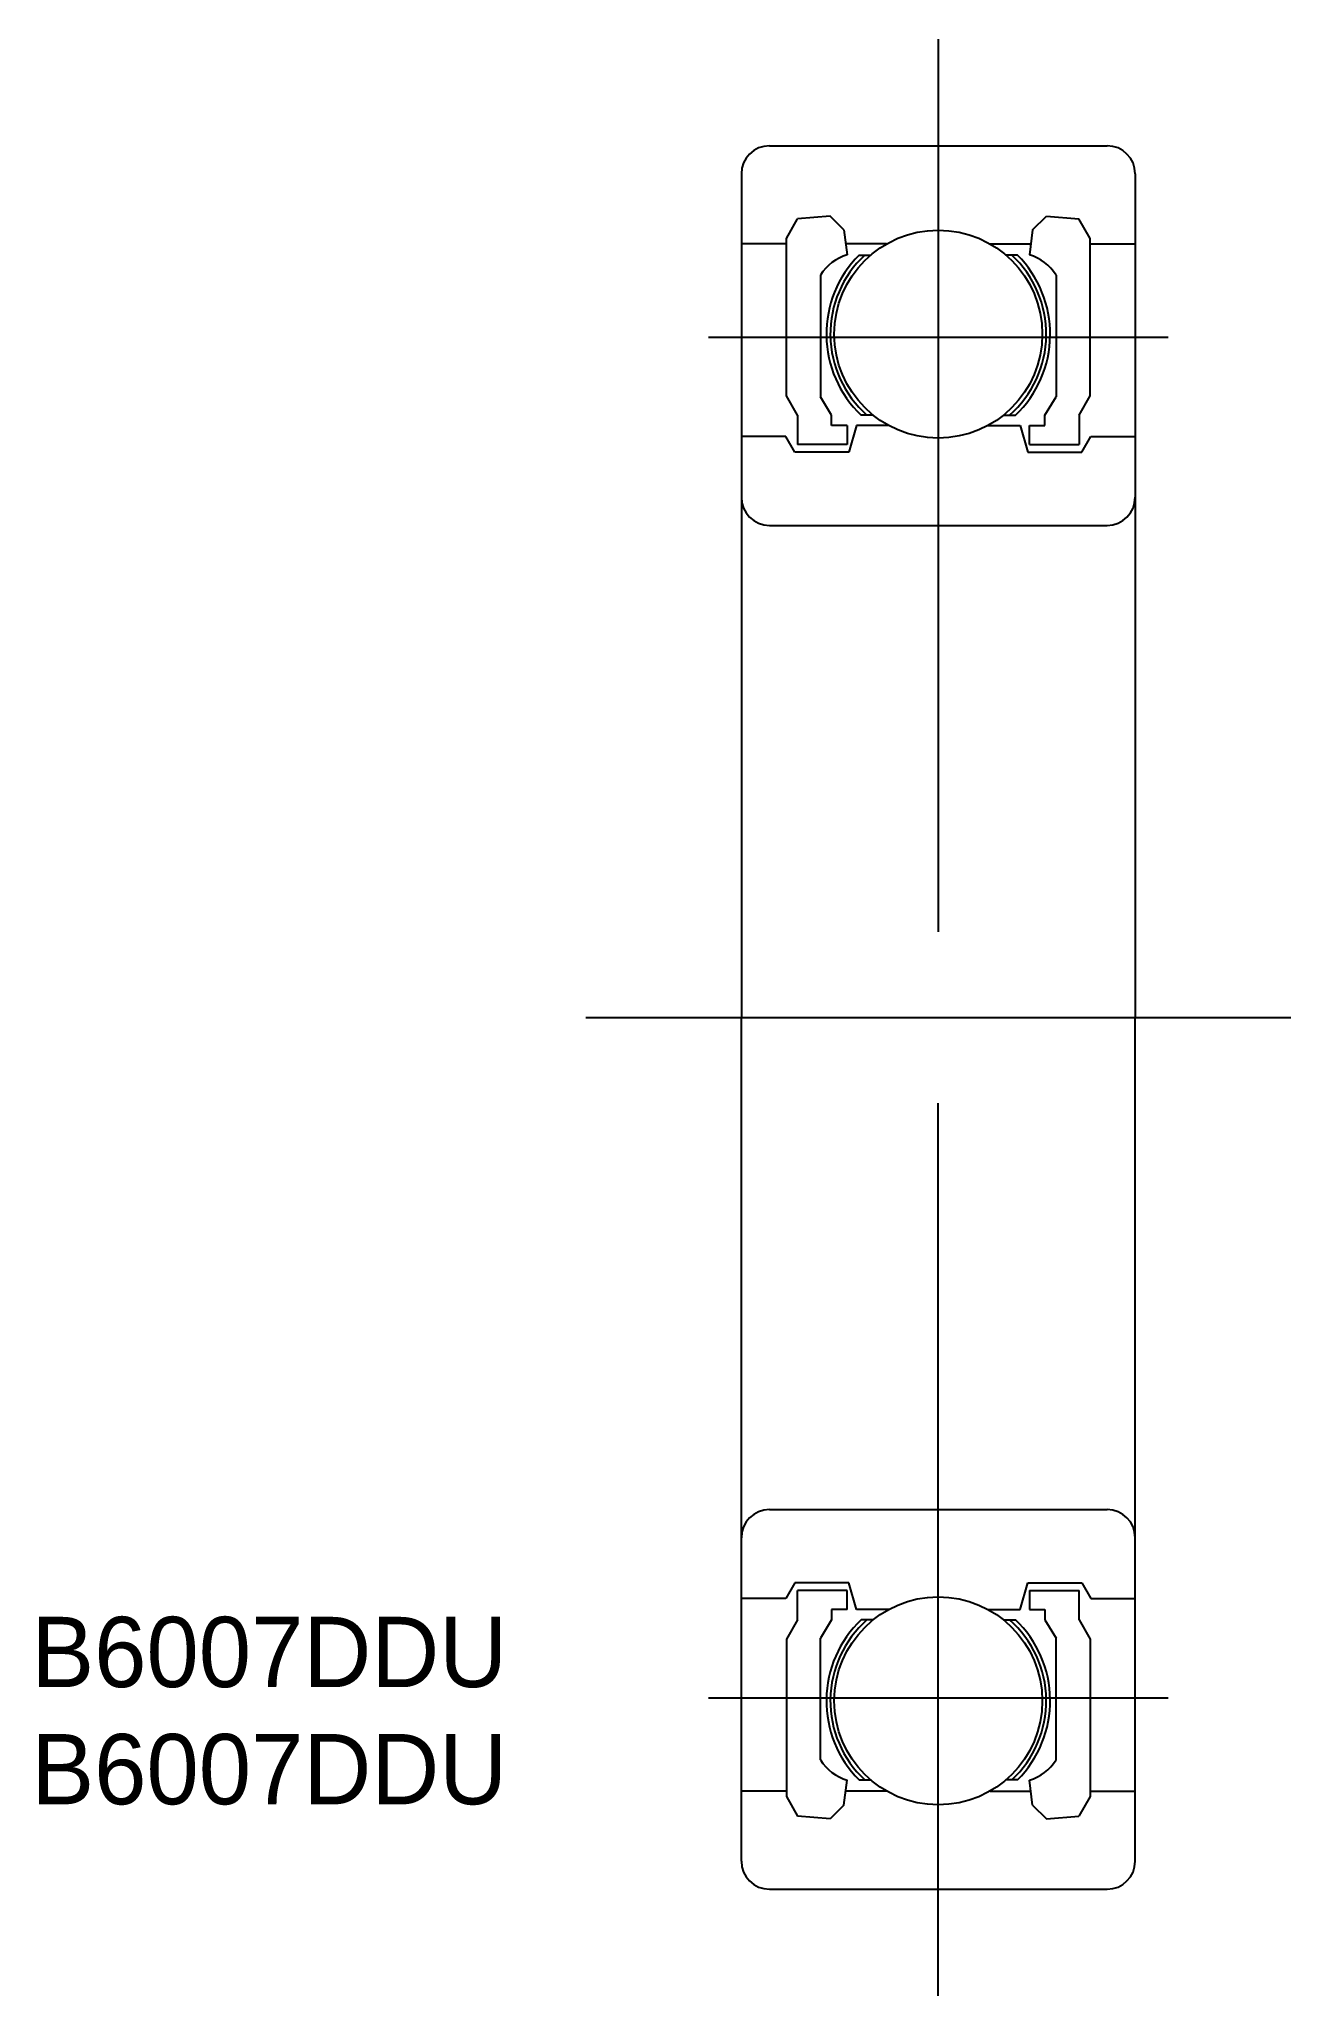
# Model space of a CAD drawing. Extents: x 724.9 to 769.4, y 591.4 to 661.
import ezdxf

# ---------------------------------------------------------------- set-up
doc = ezdxf.new("R2010")
doc.units = 0
doc.linetypes.add('CENTER', pattern=[50.8, 31.75, -6.35, 6.35, -6.35])
doc.layers.get('0').update_dxf_attribs({"linetype": 'CONTINUOUS'})
doc.layers.add('CENTER', color=1, linetype='CENTER')

msp = doc.modelspace()

# ---------------------------------------------------------------- linework, layer by layer
for p, q in [((750.85, 657.192), (762.85, 657.192)), ((754.035, 653.304), (754.447, 653.304)), ((754.035, 653.304), (754.447, 653.304)), ((759.665, 653.304), (759.253, 653.304)), ((759.665, 653.304), (759.253, 653.304)), ((755.09, 647.242), (753.937, 647.242)), ((754.533, 647.612), (754.109, 647.612)), ((758.61, 647.242), (759.763, 647.242)), ((759.167, 647.612), (759.591, 647.612)), ((755.09, 605.142), (753.937, 605.142)), ((754.533, 604.772), (754.109, 604.772)), ((758.61, 605.142), (759.763, 605.142)), ((759.167, 604.772), (759.591, 604.772)), ((754.035, 599.079), (754.447, 599.079)), ((754.035, 599.079), (754.447, 599.079)), ((759.665, 599.079), (759.253, 599.079)), ((759.665, 599.079), (759.253, 599.079)), ((750.85, 595.192), (762.85, 595.192))]:
    msp.add_line(p, q)
at = {"color": 7, "linetype": 'CONTINUOUS'}
for p, q in [((749.85, 656.192), (749.85, 626.192)), ((763.85, 656.192), (763.85, 626.192)), ((751.452, 653.899), (751.851, 654.59)), ((753.006, 654.692), (751.851, 654.59)), ((753.498, 654.2), (753.006, 654.692)), ((753.498, 654.2), (753.611, 653.312)), ((760.202, 654.2), (760.089, 653.312)), ((760.202, 654.2), (760.694, 654.692)), ((760.694, 654.692), (761.849, 654.59)), ((762.248, 653.899), (761.849, 654.59)), ((751.452, 653.701), (749.853, 653.701)), ((751.452, 648.302), (751.452, 653.899)), ((755.009, 653.701), (753.562, 653.701)), ((758.691, 653.701), (760.138, 653.701)), ((762.248, 648.302), (762.248, 653.899)), ((762.248, 653.701), (763.847, 653.701)), ((752.663, 652.591), (752.663, 648.262)), ((761.037, 652.591), (761.037, 648.262)), ((751.846, 647.612), (751.452, 648.302)), ((753.057, 647.612), (752.663, 648.262)), ((760.642, 647.612), (761.037, 648.262)), ((761.854, 647.612), (762.248, 648.302)), ((751.846, 647.612), (751.846, 646.573)), ((753.057, 647.242), (753.057, 647.612)), ((753.612, 647.242), (753.057, 647.242)), ((753.612, 647.242), (753.612, 646.573)), ((753.937, 647.242), (753.671, 646.296)), ((759.763, 647.242), (760.029, 646.296)), ((760.087, 646.573), (760.087, 647.242)), ((760.087, 647.242), (760.642, 647.242)), ((760.642, 647.242), (760.642, 647.612)), ((761.854, 647.612), (761.854, 646.573)), ((751.429, 646.851), (749.853, 646.851)), ((751.75, 646.296), (751.429, 646.851)), ((753.612, 646.573), (751.846, 646.573)), ((760.087, 646.573), (761.854, 646.573)), ((761.95, 646.296), (762.271, 646.851)), ((762.271, 646.851), (763.847, 646.851)), ((753.671, 646.296), (751.75, 646.296)), ((760.029, 646.296), (761.95, 646.296)), ((750.85, 643.692), (762.85, 643.692)), ((749.85, 596.192), (749.85, 626.192)), ((763.85, 596.192), (763.85, 626.192)), ((750.85, 608.692), (762.85, 608.692)), ((751.75, 606.088), (751.429, 605.533)), ((753.671, 606.088), (751.75, 606.088)), ((753.937, 605.142), (753.671, 606.088)), ((759.763, 605.142), (760.029, 606.088)), ((760.029, 606.088), (761.95, 606.088)), ((761.95, 606.088), (762.271, 605.533)), ((751.429, 605.533), (749.853, 605.533)), ((751.846, 604.772), (751.846, 605.811)), ((753.612, 605.811), (751.846, 605.811)), ((753.612, 605.142), (753.612, 605.811)), ((760.087, 605.811), (761.854, 605.811)), ((760.087, 605.811), (760.087, 605.142)), ((761.854, 604.772), (761.854, 605.811)), ((762.271, 605.533), (763.847, 605.533)), ((751.846, 604.772), (751.452, 604.082)), ((753.057, 604.772), (752.663, 604.122)), ((753.057, 605.142), (753.057, 604.772)), ((753.612, 605.142), (753.057, 605.142)), ((760.087, 605.142), (760.642, 605.142)), ((760.642, 605.142), (760.642, 604.772)), ((760.642, 604.772), (761.037, 604.122)), ((761.854, 604.772), (762.248, 604.082)), ((751.452, 604.082), (751.452, 598.484)), ((752.663, 599.793), (752.663, 604.122)), ((761.037, 599.793), (761.037, 604.122)), ((762.248, 604.082), (762.248, 598.484)), ((751.452, 598.683), (749.853, 598.683)), ((751.452, 598.484), (751.851, 597.794)), ((753.498, 598.183), (753.611, 599.071)), ((755.009, 598.683), (753.562, 598.683)), ((758.691, 598.683), (760.138, 598.683)), ((760.202, 598.183), (760.089, 599.071)), ((762.248, 598.484), (761.849, 597.794)), ((762.248, 598.683), (763.847, 598.683)), ((753.006, 597.692), (751.851, 597.794)), ((753.498, 598.183), (753.006, 597.692)), ((760.202, 598.183), (760.694, 597.692)), ((760.694, 597.692), (761.849, 597.794))]:
    msp.add_line(p, q, dxfattribs=at)
for centre in [(756.85, 650.494), (756.85, 601.89)]:
    msp.add_circle(centre, 3.698, dxfattribs=at)
for centre, radius, start, end in [((750.85, 656.192), 1, 90, 180), ((762.85, 656.192), 1, 360, 90), ((754.079, 651.714), 1.665, 106.26445, 148.21928), ((756.85, 650.494), 3.978, 135.04128, 226.43239), ((756.85, 650.494), 3.838, 132.91514, 228.67555), ((756.85, 650.494), 3.838, 311.32445, 47.08486), ((756.85, 650.494), 3.978, 313.56761, 44.95872), ((759.621, 651.714), 1.665, 31.78072, 73.73555), ((750.85, 644.692), 1, 180, 270), ((762.85, 644.692), 1, 270, 360), ((750.85, 607.692), 1, 90, 180), ((762.85, 607.692), 1, 360, 90), ((756.85, 601.89), 3.978, 133.56761, 224.95872), ((756.85, 601.89), 3.838, 131.32445, 227.08486), ((756.85, 601.89), 3.838, 312.91514, 48.67555), ((756.85, 601.89), 3.978, 315.04128, 46.43239), ((754.079, 600.669), 1.665, 211.78072, 253.73555), ((759.621, 600.669), 1.665, 286.26445, 328.21928), ((750.85, 596.192), 1, 180, 270), ((762.85, 596.192), 1, 270, 360)]:
    msp.add_arc(centre, radius, start, end, dxfattribs=at)
at = {"layer": 'CENTER', "color": 1, "linetype": 'CENTER'}
for p, q in [((756.85, 660.984), (756.85, 626.192)), ((748.683, 650.39), (765.017, 650.39)), ((744.318, 626.192), (769.382, 626.192)), ((756.85, 591.399), (756.85, 626.192)), ((748.683, 601.994), (765.017, 601.994))]:
    msp.add_line(p, q, dxfattribs=at)

# ---------------------------------------------------------------- texts
at = {"color": 7, "linetype": 'CONTINUOUS'}
for p in [(724.615, 602.379), (724.615, 598.212)]:
    msp.add_text('B6007DDU', height=2.5, dxfattribs=at).set_placement(p)

doc.saveas('drawing.dxf')
